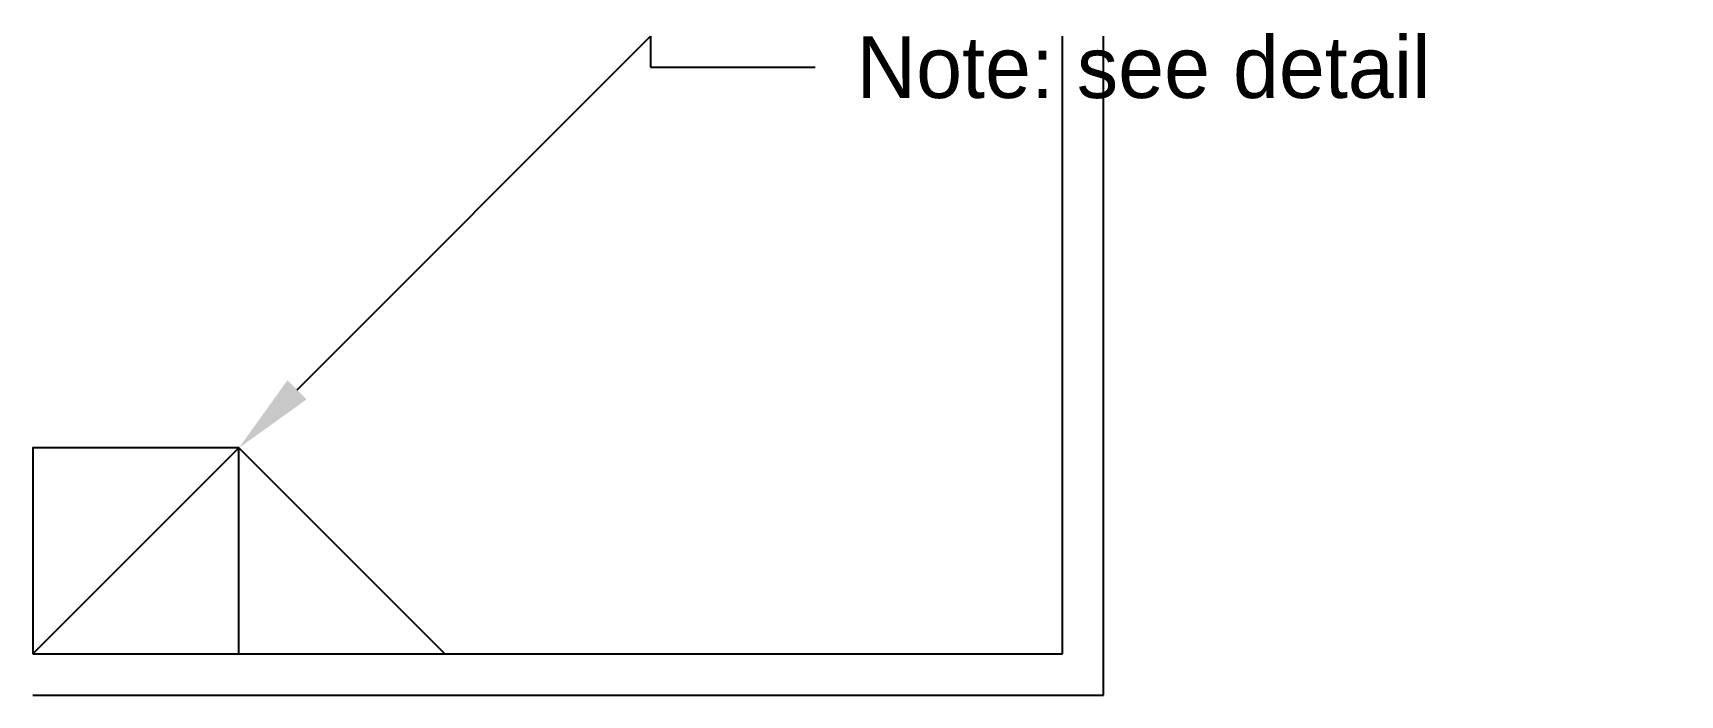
# Model space of a CAD drawing. Header units: metres. Extents: x 0 to 80, y -2 to 30.2.
import ezdxf
from ezdxf import colors
from ezdxf.entities.mleader import LeaderData, LeaderLine
from ezdxf.math import Vec2, Vec3

# ---------------------------------------------------------------- set-up
doc = ezdxf.new("R2010")
doc.units = ezdxf.units.M

msp = doc.modelspace()

# ---------------------------------------------------------------- linework, layer by layer
for p, q in [((50, 0), (50, 30)), ((52, -2), (52, 30)), ((0, 0), (50, 0)), ((0, -2), (52, -2))]:
    msp.add_line(p, q)
msp.add_polyline3d([(0, 0, 0), (10, 10, 5), (20, 0, 10)])
msp.add_3dface([(0, 0), (10, 0), (10, 10, 5), (0, 10, 5)])

# ---------------------------------------------------------------- leaders
ml = msp.add_multileader_mtext('Standard')
ml.set_content('Note: see detail')
ml.set_leader_properties(linetype='ByLayer')
ml.build(insert=Vec2(0, 0))
ctx = ml.context
ctx.base_point, ctx.char_height = Vec3(38, 28.5), 3
notes = []
notes.append((ctx, [(0, (1, 1, 0), (30, 28.5), (1, 0), 8, [(0, [(10, 10), (30, 30)], 0, [])])]))
ctx.mtext.insert = Vec3(40, 30)
for ctx, leaders in notes:
    for number, flags, end, landing, length, lines in leaders:
        leader = LeaderData()
        leader.index, (leader.has_last_leader_line, leader.has_dogleg_vector, leader.attachment_direction) = number, flags
        leader.last_leader_point, leader.dogleg_vector, leader.dogleg_length = Vec3(end), Vec3(landing), length
        for number, points, colour, breaks in lines:
            line = LeaderLine()
            line.index, line.vertices, line.color, line.breaks = number, Vec3.list(points), colors.encode_raw_color(colour), breaks
            leader.lines.append(line)
        ctx.leaders.append(leader)

# ---------------------------------------------------------------- next in the draw order: wipeouts: each hides what was drawn before it
msp.add_wipeout([(60, 0), (80, 0), (80, 20), (60, 20)])

doc.saveas('drawing.dxf')
